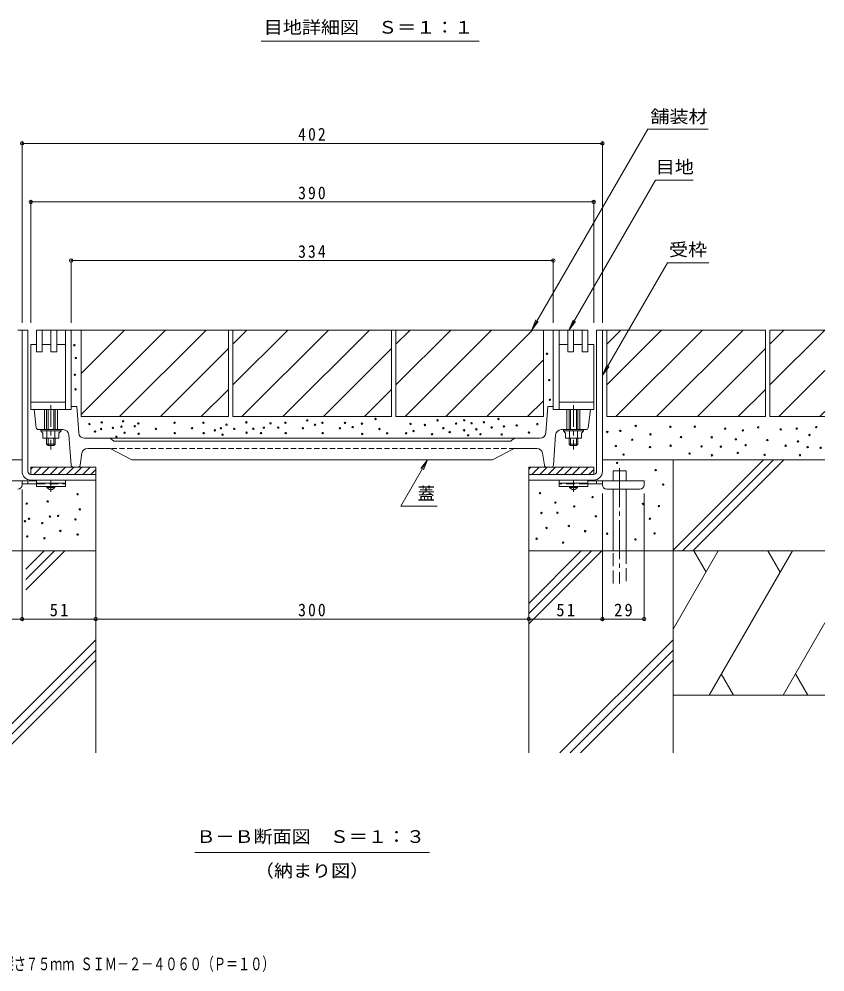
# Model space of a CAD drawing. Units: millimetres at full size, sheet at 1:3. Extents: x -1121 to 1153, y -824 to 816.
# Drawn here: x 497 to 1055, y -810 to -150 of the extents above; entities that cross this region are included whole.
import ezdxf
from ezdxf.enums import TextEntityAlignment as Align

# ---------------------------------------------------------------- set-up
doc = ezdxf.new("R2010")
doc.units = ezdxf.units.MM
doc.header["$LTSCALE"] = 3
doc.header["$PDMODE"] = 32
doc.header["$PDSIZE"] = 2.4
for name, pattern in [('CHAIN1', [8, 5, -1, 1, -1]), ('CHAIN2', [12, 9, -1, 1, -1]), ('DASHED1', [1.8, 1.2, -0.6]), ('DASHED2', [3, 2, -1]), ('DASHED3', [4, 3, -1])]:
    doc.linetypes.add(name, pattern=pattern)
for name, color, linetype, lineweight in [('1-5_1-5ﾚｲﾔ', 2, 'Continuous', 9), ('4-1', 2, 'Continuous', 9), ('4-2', 3, 'Continuous', 9), ('4-4', 7, 'Continuous', 9), ('4-5', 7, 'Continuous', 9), ('4-6', 6, 'Continuous', 5), ('4-9', 3, 'Continuous', 9), ('4-E', 7, 'Continuous', 9), ('F-5_F-5ﾚｲﾔ', 2, 'Continuous', 9)]:
    doc.layers.add(name, color=color, linetype=linetype, lineweight=lineweight)
doc.styles.add('ＭＳ ゴシック', font='')
doc.styles.get('ＭＳ ゴシック').set_extended_font_data('MS Gothic')

msp = doc.modelspace()

# ---------------------------------------------------------------- linework, layer by layer
at = {"layer": '1-5_1-5ﾚｲﾔ', "color": 7}
msp.add_line((815.615, -165.32), (664.681, -165.32), dxfattribs=at)
at = {"layer": '4-1'}
for p, q in [((499.072, -365.465), (503.072, -365.465)), ((499.072, -463.465), (499.072, -365.465)), ((503.072, -463.465), (503.072, -365.465)), ((901.071, -365.465), (897.072, -365.465)), ((897.072, -463.465), (897.072, -365.465)), ((901.071, -463.465), (901.071, -365.465)), ((505.072, -460.465), (505.072, -465.465)), ((550.072, -460.465), (505.072, -460.465)), ((506.539, -460.465), (505.072, -461.932)), ((512.196, -460.465), (507.196, -465.465)), ((517.853, -460.465), (512.853, -465.465)), ((523.509, -460.465), (518.509, -465.465)), ((529.166, -460.465), (524.166, -465.465)), ((534.823, -460.465), (529.823, -465.465)), ((540.48, -460.465), (535.48, -465.465)), ((546.137, -460.465), (541.137, -465.465)), ((550.072, -460.465), (550.072, -469.465)), ((850.072, -460.465), (895.072, -460.465)), ((850.072, -460.465), (850.072, -469.465)), ((851.539, -460.465), (850.072, -461.932)), ((857.196, -460.465), (852.196, -465.465)), ((862.852, -460.465), (857.852, -465.465)), ((868.509, -460.465), (863.509, -465.465)), ((874.166, -460.465), (869.166, -465.465)), ((879.823, -460.465), (874.823, -465.465)), ((885.48, -460.465), (880.48, -465.465)), ((891.137, -460.465), (886.137, -465.465)), ((895.072, -460.465), (895.072, -465.465)), ((505.072, -465.465), (550.072, -465.465)), ((550.072, -462.187), (546.794, -465.465)), ((895.072, -465.465), (850.072, -465.465)), ((895.072, -462.187), (891.794, -465.465)), ((505.072, -469.465), (550.072, -469.465)), ((895.102, -469.465), (850.072, -469.465))]:
    msp.add_line(p, q, dxfattribs=at)
for centre, radius, start, end in [((505.072, -463.465), 6, 180, 270), ((505.072, -463.465), 2, 180, 270), ((895.072, -463.465), 2, 270, 0), ((895.072, -463.465), 6, 270, 0)]:
    msp.add_arc(centre, radius, start, end, dxfattribs=at)
at = {"layer": '4-2'}
for p, q in [((509.072, -380.465), (509.072, -365.465)), ((509.072, -365.465), (891.072, -365.465)), ((513.072, -380.465), (513.072, -365.465)), ((519.072, -380.465), (519.072, -365.465)), ((523.072, -380.465), (523.072, -365.465)), ((529.072, -420.465), (529.072, -365.465)), ((533.072, -420.465), (533.072, -365.465)), ((867.072, -420.465), (867.072, -365.465)), ((871.072, -420.465), (871.072, -365.465)), ((877.071, -380.465), (877.071, -365.465)), ((881.071, -380.465), (881.071, -365.465)), ((887.072, -380.465), (887.072, -365.465)), ((891.072, -380.465), (891.072, -365.465)), ((505.072, -375.465), (505.072, -415.465)), ((509.072, -375.465), (505.072, -375.465)), ((519.072, -375.465), (513.072, -375.465)), ((529.072, -375.465), (523.072, -375.465)), ((871.072, -375.465), (877.071, -375.465)), ((881.071, -375.465), (887.072, -375.465)), ((891.072, -375.465), (895.072, -375.465)), ((895.072, -375.465), (895.072, -415.465)), ((513.072, -380.465), (509.072, -380.465)), ((523.072, -380.465), (519.072, -380.465)), ((877.071, -380.465), (881.071, -380.465)), ((887.072, -380.465), (891.072, -380.465)), ((529.072, -415.465), (505.072, -415.465)), ((871.072, -415.465), (895.072, -415.465)), ((508.907, -433.151), (507.322, -420.465)), ((514.571, -420.465), (514.571, -434.465)), ((516.072, -420.465), (516.072, -434.465)), ((517.072, -434.465), (517.072, -420.465)), ((521.071, -434.465), (521.071, -420.465)), ((522.072, -420.465), (522.072, -434.465)), ((523.571, -420.465), (523.571, -434.465)), ((536.941, -418.464), (533.072, -418.464)), ((538.314, -436.764), (536.941, -418.464)), ((861.83, -436.764), (863.202, -418.464)), ((867.072, -418.464), (863.202, -418.464)), ((876.572, -420.465), (876.572, -434.465)), ((878.072, -420.465), (878.072, -434.465)), ((879.072, -434.465), (879.072, -420.465)), ((883.072, -434.465), (883.072, -420.465)), ((884.072, -420.465), (884.072, -434.465)), ((885.572, -420.465), (885.572, -434.465)), ((891.236, -433.151), (892.822, -420.465)), ((510.396, -434.465), (527.49, -434.465)), ((512.071, -434.465), (512.071, -435.265)), ((526.072, -435.265), (512.071, -435.265)), ((512.071, -435.265), (513.546, -436.865)), ((516.309, -435.265), (516.309, -440.465)), ((521.834, -435.265), (521.834, -440.465)), ((526.072, -435.265), (524.597, -436.865)), ((526.072, -434.465), (526.072, -435.265)), ((889.747, -434.465), (872.653, -434.465)), ((874.072, -434.465), (874.072, -435.265)), ((874.072, -435.265), (888.072, -435.265)), ((874.072, -435.265), (875.547, -436.865)), ((878.309, -435.265), (878.309, -440.465)), ((883.834, -435.265), (883.834, -440.465)), ((888.072, -435.265), (886.597, -436.865)), ((888.072, -434.465), (888.072, -435.265)), ((513.546, -436.865), (513.546, -440.465)), ((516.072, -440.465), (516.072, -444.465)), ((517.072, -445.465), (517.072, -440.465)), ((521.071, -440.465), (521.071, -445.465)), ((522.072, -440.465), (522.072, -444.465)), ((532.972, -459.071), (531.48, -438.18)), ((857.841, -440.465), (542.302, -440.465)), ((562.298, -442.245), (560.345, -440.684)), ((837.846, -442.245), (839.798, -440.684)), ((867.171, -459.071), (868.663, -438.18)), ((878.072, -440.465), (878.072, -444.465)), ((879.072, -440.465), (879.072, -445.465)), ((883.072, -445.465), (883.072, -440.465)), ((884.072, -440.465), (884.072, -444.465)), ((886.597, -436.865), (886.597, -440.465)), ((522.072, -444.465), (516.072, -444.465)), ((517.072, -445.465), (516.072, -444.465)), ((521.071, -445.465), (517.072, -445.465)), ((522.072, -444.465), (521.071, -445.465)), ((544.503, -447.465), (560.072, -447.465)), ((560.072, -447.465), (575.072, -455.465)), ((837.221, -442.465), (562.922, -442.465)), ((840.072, -447.465), (825.072, -455.465)), ((840.072, -447.465), (855.64, -447.465)), ((878.072, -444.465), (884.072, -444.465)), ((878.072, -444.465), (879.072, -445.465)), ((879.072, -445.465), (883.072, -445.465)), ((883.072, -445.465), (884.072, -444.465)), ((540.55, -450.856), (539.267, -459.193)), ((825.072, -455.465), (575.072, -455.465)), ((859.593, -450.856), (860.876, -459.193)), ((537.785, -460.465), (534.468, -460.465)), ((862.358, -460.464), (865.675, -460.464))]:
    msp.add_line(p, q, dxfattribs=at)
at = {"layer": '4-2', "linetype": 'CHAIN1'}
for p, q in [((519.071, -417.465), (519.071, -448.258)), ((881.072, -417.465), (881.072, -448.258))]:
    msp.add_line(p, q, dxfattribs=at)
at = {"layer": '4-2', "linetype": 'DASHED1'}
msp.add_line((840.072, -447.465), (560.072, -447.465), dxfattribs=at)
at = {"layer": '4-2'}
for points in [[(533.072, -420.465), (505.072, -420.465), (505.072, -415.465)], [(867.072, -420.465), (895.072, -420.465), (895.072, -415.465)], [(524.597, -436.865), (524.597, -440.465), (513.546, -440.465)], [(875.547, -436.865), (875.547, -440.465), (886.597, -440.465)]]:
    msp.add_lwpolyline(points, dxfattribs=at)
for centre, radius, start, end in [((510.396, -432.965), 1.5, 187.12668, 270), ((527.49, -438.465), 4, 4.08583, 90), ((872.653, -438.465), 4, 90, 175.91417), ((889.747, -432.965), 1.5, 270, 352.87332), ((542.302, -436.465), 4, 184.28883, 270), ((559.721, -441.464), 1, 51.33894, 90), ((562.922, -441.464), 1, 231.33894, 270), ((837.221, -441.464), 1, 270, 308.66106), ((840.422, -441.464), 1, 90, 128.66106), ((857.841, -436.465), 4, 270, 355.71117), ((544.503, -451.465), 4, 90, 171.254), ((855.64, -451.465), 4, 8.746, 90), ((534.468, -458.964), 1.5, 184.0858, 270), ((537.785, -458.964), 1.5, 270, 351.25363), ((862.358, -458.964), 1.5, 188.74637, 270), ((865.675, -458.964), 1.5, 270, 355.9142)]:
    msp.add_arc(centre, radius, start, end, dxfattribs=at)
at = {"layer": '4-4'}
for p, q in [((499.072, -235.206), (499.072, -360.465)), ((499.072, -236.106), (901.071, -236.106)), ((901.071, -235.206), (901.071, -360.465)), ((505.072, -275.842), (505.072, -360.465)), ((895.072, -276.742), (505.072, -276.742)), ((895.072, -275.842), (895.072, -360.465)), ((533.072, -316.425), (533.072, -360.465)), ((867.072, -316.425), (867.072, -360.465)), ((533.072, -317.325), (867.072, -317.325)), ((499.072, -566.613), (499.072, -475.964)), ((901.071, -566.613), (901.071, -478.764)), ((930.071, -566.613), (930.071, -478.764)), ((470.072, -565.713), (499.072, -565.713)), ((499.072, -565.713), (550.072, -565.713)), ((550.072, -565.713), (850.071, -565.713)), ((850.071, -565.713), (901.071, -565.713)), ((901.071, -565.713), (930.071, -565.713))]:
    msp.add_line(p, q, dxfattribs=at)
for p in [(499.072, -236.106), (901.071, -236.106), (505.072, -276.742), (895.072, -276.742), (533.072, -317.325), (867.072, -317.325), (499.072, -565.713), (550.072, -565.713), (850.071, -565.713), (901.071, -565.713), (930.071, -565.713)]:
    msp.add_point(p, dxfattribs=at)
at = {"layer": '4-5'}
for p, q in [((932.475, -226.26), (852.137, -365.41)), ((974.399, -226.26), (932.475, -226.26)), ((963.901, -261.545), (937.9, -261.545)), ((974.897, -318.792), (946.299, -318.792)), ((852.137, -365.41), (855.007, -358.481)), ((852.137, -365.41), (856.703, -359.46)), ((877.901, -365.466), (882.466, -359.516)), ((901.274, -396.779), (905.839, -390.829)), ((779.919, -455.465), (761.37, -487.592)), ((779.919, -455.465), (775.353, -461.415)), ((779.919, -455.465), (777.049, -462.394)), ((761.37, -487.592), (786.712, -487.592)), ((618.765, -727.423), (781.378, -727.423))]:
    msp.add_line(p, q, dxfattribs=at)
for points in [[(937.9, -261.545), (877.901, -365.466), (880.771, -358.537)], [(946.299, -318.792), (901.274, -396.779), (904.144, -389.85)]]:
    msp.add_lwpolyline(points, dxfattribs=at)
at = {"layer": '4-6'}
for p, q in [((499.072, -455.465), (344.871, -455.465)), ((901.071, -455.465), (1055.272, -455.465)), ((950.071, -518.465), (950.071, -455.465)), ((950.071, -518.027), (1012.634, -455.465)), ((956.705, -518.465), (1019.705, -455.465)), ((963.776, -518.465), (1026.776, -455.465)), ((908.53, -462.964), (917.53, -462.964)), ((908.53, -469.964), (908.53, -462.964)), ((917.53, -469.964), (917.53, -462.964)), ((550.072, -469.465), (550.072, -658.465)), ((850.071, -469.465), (850.071, -658.465)), ((908.53, -518.465), (908.53, -475.764)), ((917.53, -518.465), (917.53, -475.764)), ((501.624, -531.274), (514.434, -518.465)), ((501.624, -538.345), (521.505, -518.465)), ((501.624, -545.416), (528.576, -518.465)), ((850.071, -554.845), (886.452, -518.465)), ((850.071, -561.916), (893.523, -518.465)), ((850.071, -568.987), (900.594, -518.465)), ((981.403, -518.465), (950.071, -572.732)), ((950.071, -518.465), (950.071, -658.465)), ((964.356, -518.465), (972.879, -533.228)), ((1032.705, -518.465), (974.97, -618.465)), ((1015.658, -518.465), (1024.181, -533.228)), ((1055.272, -568.236), (1026.272, -618.465)), ((471.714, -658.465), (550.072, -580.107)), ((871.714, -658.465), (950.071, -580.107)), ((478.785, -658.465), (550.072, -587.178)), ((878.785, -658.465), (950.071, -587.178)), ((485.856, -658.465), (550.072, -594.249)), ((885.856, -658.465), (950.071, -594.249)), ((983.494, -603.701), (992.017, -618.465)), ((1034.796, -603.701), (1043.32, -618.465)), ((950.071, -618.465), (1055.272, -618.465))]:
    msp.add_line(p, q, dxfattribs=at)
at = {"layer": '4-6', "linetype": 'CHAIN2'}
msp.add_line((913.03, -461.272), (913.03, -541.131), dxfattribs=at)
at = {"layer": '4-6', "linetype": 'DASHED3'}
for p, q in [((908.53, -541.131), (908.53, -518.465)), ((917.53, -518.465), (917.53, -541.131))]:
    msp.add_line(p, q, dxfattribs=at)
at = {"layer": '4-6'}
for points in [[(550.072, -518.465), (450.072, -518.465), (344.871, -518.465)], [(850.071, -518.465), (950.071, -518.465), (1055.272, -518.465)]]:
    msp.add_lwpolyline(points, dxfattribs=at)
at = {"layer": '4-9', "color": 4}
for p, q in [((470.072, -469.964), (509.072, -469.964)), ((499.067, -471.964), (509.072, -471.964)), ((499.072, -472.764), (499.072, -469.964)), ((503.072, -471.964), (503.072, -469.964)), ((930.071, -469.964), (891.071, -469.964)), ((901.076, -471.964), (891.071, -471.964)), ((897.071, -471.964), (897.071, -469.964)), ((901.071, -472.764), (901.071, -469.964)), ((930.071, -472.764), (930.071, -469.964)), ((904.071, -475.764), (927.071, -475.764))]:
    msp.add_line(p, q, dxfattribs=at)
at = {"layer": '4-9'}
for p, q in [((509.072, -469.465), (529.072, -469.465)), ((509.072, -469.465), (509.072, -473.965)), ((509.072, -471.465), (529.072, -471.465)), ((509.072, -473.965), (529.072, -473.965)), ((529.072, -469.465), (529.072, -473.965)), ((871.071, -469.465), (871.071, -473.965)), ((891.071, -469.465), (871.071, -469.465)), ((891.071, -471.465), (871.071, -471.465)), ((891.071, -473.965), (871.071, -473.965)), ((891.071, -469.465), (891.071, -473.965))]:
    msp.add_line(p, q, dxfattribs=at)
at = {"layer": '4-9', "linetype": 'DASHED2'}
for p, q in [((509.072, -471.965), (529.072, -471.965)), ((891.071, -471.965), (871.071, -471.965))]:
    msp.add_line(p, q, dxfattribs=at)
at = {"layer": '4-9', "color": 2}
for p, q in [((516.322, -474.464), (516.322, -473.965)), ((518.072, -475.964), (516.322, -474.464)), ((521.822, -474.464), (516.322, -474.464)), ((521.822, -474.464), (520.072, -475.964)), ((521.822, -474.464), (521.822, -473.965)), ((878.321, -474.464), (878.321, -473.965)), ((878.321, -474.464), (880.071, -475.964)), ((878.321, -474.464), (883.821, -474.464)), ((882.071, -475.964), (883.821, -474.464)), ((883.821, -474.464), (883.821, -473.965)), ((520.072, -475.964), (518.072, -475.964)), ((880.071, -475.964), (882.071, -475.964))]:
    msp.add_line(p, q, dxfattribs=at)
at = {"layer": '4-9', "color": 4, "linetype": 'CHAIN1'}
for p, q in [((519.072, -477.512), (519.072, -469.465)), ((881.071, -477.512), (881.071, -469.465))]:
    msp.add_line(p, q, dxfattribs=at)
at = {"layer": '4-9', "color": 4}
for centre, start, end in [((496.072, -472.764), 270, 0), ((904.071, -472.764), 180, 270), ((927.071, -472.764), 270, 0)]:
    msp.add_arc(centre, 3, start, end, dxfattribs=at)
at = {"layer": '4-E', "color": 2}
for p, q in [((496.071, -365.465), (499.072, -365.465)), ((539.941, -423.904), (598.38, -365.465)), ((539.941, -395.619), (570.096, -365.465)), ((539.941, -365.465), (539.941, -425.465)), ((539.941, -365.465), (567.072, -365.465)), ((539.941, -365.465), (642.072, -365.465)), ((566.664, -425.465), (626.664, -365.465)), ((642.072, -365.465), (642.072, -425.465)), ((645.072, -403.489), (683.096, -365.465)), ((645.072, -375.205), (654.812, -365.465)), ((645.072, -365.465), (755.072, -365.465)), ((645.072, -365.465), (645.072, -425.465)), ((651.38, -425.465), (711.38, -365.465)), ((679.664, -425.465), (739.664, -365.465)), ((755.072, -365.465), (755.072, -425.465)), ((758.072, -365.465), (758.072, -425.465)), ((758.072, -403.489), (796.096, -365.465)), ((758.072, -375.205), (767.812, -365.465)), ((758.072, -365.465), (860.202, -365.465)), ((764.38, -425.465), (824.38, -365.465)), ((792.664, -425.465), (852.664, -365.465)), ((860.202, -365.465), (860.202, -425.465)), ((901.071, -365.465), (1014.072, -365.465)), ((904.072, -375.205), (913.812, -365.465)), ((904.072, -403.489), (942.096, -365.465)), ((910.38, -425.465), (970.38, -365.465)), ((938.664, -425.465), (998.664, -365.465)), ((1014.072, -365.465), (1014.072, -425.465)), ((1017.072, -375.205), (1026.812, -365.465)), ((1017.072, -365.465), (1017.072, -425.465)), ((1017.072, -365.465), (1055.272, -365.465)), ((1017.072, -403.489), (1055.096, -365.465)), ((594.949, -425.465), (642.072, -378.342)), ((707.949, -425.465), (755.072, -378.342)), ((966.949, -425.465), (1014.072, -378.342)), ((820.949, -425.465), (860.202, -386.211)), ((1023.38, -425.465), (1055.272, -393.573)), ((623.233, -425.465), (642.072, -406.626)), ((736.233, -425.465), (755.072, -406.626)), ((995.233, -425.465), (1014.072, -406.626)), ((849.233, -425.465), (860.202, -414.496)), ((1051.664, -425.465), (1055.272, -421.858)), ((539.941, -425.465), (642.072, -425.465)), ((645.072, -425.465), (755.072, -425.465)), ((758.072, -425.465), (860.202, -425.465)), ((1017.072, -425.465), (1055.272, -425.465))]:
    msp.add_line(p, q, dxfattribs=at)
msp.add_lwpolyline([(904.072, -365.465), (904.072, -425.465), (1014.072, -425.465)], dxfattribs=at)
at = {"layer": '4-E'}
for centre in [(535.283, -376.017), (862.699, -381.902), (536.307, -384.887), (535.624, -396.488), (864.234, -400.155), (536.136, -406.552), (864.746, -413.803), (554.219, -429.497), (569.051, -428.681), (654.432, -429.432), (696.637, -428.141), (743.967, -427.109), (786.932, -428.026), (805.38, -427.962), (819.013, -429.371), (829.092, -427.109), (545.757, -430.644), (549.613, -435.809), (553.838, -434.055), (561.985, -433.261), (567.866, -432.397), (577.132, -432.092), (579.637, -430.179), (591.749, -433.932), (604.671, -429.726), (616.783, -433.479), (624.693, -429.726), (632.628, -434.995), (636.805, -433.479), (640.676, -431.037), (646.027, -433.971), (659.259, -433.916), (666.544, -433.185), (671.167, -430.12), (676.519, -433.055), (681.521, -429.726), (693.633, -433.479), (701.988, -431.076), (707.138, -429.726), (719.25, -433.479), (722.744, -429.793), (728.096, -432.728), (734.521, -430.315), (746.633, -434.068), (768.191, -430.521), (770.268, -435.442), (778.12, -431.254), (790.914, -433.472), (795.315, -436.15), (799.726, -430.244), (805.249, -434.939), (810.483, -430.053), (813.778, -434.257), (824.384, -432.962), (832.913, -432.279), (841.716, -431.544), (856.046, -430.691), (904.494, -436.106), (913.505, -435.334), (924.168, -431.94), (948.165, -432.509), (965.11, -432.395), (986.15, -433.76), (998.433, -435.011), (1009.009, -432.85), (1024.647, -434.329), (1035.792, -433.76), (1049.212, -432.736), (564.454, -439.391), (570.066, -436.673), (579.808, -437.344), (604.842, -436.891), (624.864, -436.891), (637.979, -437.93), (654.603, -436.597), (664.61, -436.85), (681.692, -436.891), (707.309, -436.891), (734.692, -437.48), (751.985, -437.003), (765.12, -437.003), (783.063, -437.66), (808.109, -438.368), (816.639, -437.685), (831.31, -437.856), (850.245, -436.491), (921.78, -441.493), (934.404, -437.74), (955.557, -439.674), (976.824, -439.788), (993.542, -441.152), (1015.378, -441.721), (1036.588, -442.631), (1044.549, -438.195), (910.407, -445.787), (934.063, -446.611), (948.392, -445.588), (969.773, -446.156), (983.079, -446.27), (1000.252, -445.246), (1028.059, -445.588), (1043.298, -446.611), (1052.283, -447.066), (915.769, -451.782), (961.489, -451.054), (977.022, -452.274), (994.886, -450.61), (1013.415, -451.941), (1037.936, -452.163), (911.275, -457.524), (937.987, -462.517), (943.23, -472.503), (537.512, -479.242), (857.851, -478.494), (894.299, -481.24), (502.312, -485.733), (516.791, -484.235), (868.586, -484.985), (881.567, -487.731), (929.25, -485.984), (940.234, -487.482), (518.327, -494.727), (524.031, -494.221), (539.047, -489.734), (858.85, -492.225), (869.967, -492.064), (896.546, -494.472), (501.064, -497.966), (503.847, -496.224), (513.047, -499.214), (536.014, -496.717), (877.845, -501.274), (933.993, -496.219), (502.599, -508.457), (525.566, -504.712), (537.549, -507.209), (862.423, -502.605), (889.162, -504.824), (904.363, -506.599), (937.205, -506.377), (514.582, -509.705), (855.543, -510.039), (873.851, -512.702), (924.002, -510.594)]:
    msp.add_circle(centre, 0.5, dxfattribs=at)

# ---------------------------------------------------------------- texts
at = {"layer": '1-5_1-5ﾚｲﾔ', "style": 'ＭＳ ゴシック', "width": 1.1}
msp.add_text('目地詳細図\u3000Ｓ＝１：１', height=8.798, dxfattribs=at).set_placement((666.491, -162.741), align=Align.BOTTOM_LEFT)
at = {"layer": '4-4', "color": 2, "char_height": 8.798, "attachment_point": 7, "style": 'ＭＳ ゴシック'}
for s, insert in [('\\T1.27;\\W0.9;402', (690.322, -234.306)), ('\\T1.27;\\W0.9;390', (690.322, -274.942)), ('\\T1.27;\\W0.9;334', (690.322, -315.525)), ('\\T1.27;\\W0.95;51', (518.197, -563.913)), ('\\T1.27;\\W0.9;300', (690.322, -563.913)), ('\\T1.27;\\W0.95;51', (869.196, -563.913)), ('\\T1.27;\\W0.95;29', (909.196, -563.913))]:
    msp.add_mtext(s, dxfattribs=dict(at, insert=insert))
at = {"layer": '4-5', "color": 2, "style": 'ＭＳ ゴシック', "width": 1.1}
for s, p in [('舗装材', (934.323, -224.584)), ('目地', (938.038, -259.537)), ('受枠', (947.302, -316.784)), ('Ｂ－Ｂ断面図\u3000Ｓ＝１：３', (619.834, -723.467)), ('（納まり図）', (660.322, -747.146))]:
    msp.add_text(s, height=8.798, dxfattribs=at).set_placement(p, align=Align.BOTTOM_LEFT)
at = {"layer": '4-5', "color": 2, "style": 'ＭＳ ゴシック'}
msp.add_text('蓋', height=8.798, dxfattribs=at).set_placement((773.025, -485.71), align=Align.BOTTOM_LEFT)
at = {"layer": 'F-5_F-5ﾚｲﾔ', "style": 'ＭＳ ゴシック', "width": 0.7}
msp.add_text('ステンレス目地付\u3000鋳鉄製蓋\u3000側溝用\u3000インターロッキングブロック用\u3000充填深さ７５ｍｍ ＳＩＭ－２－４０６０（Ｐ＝１０）', height=8.798, dxfattribs=at).set_placement((190.916, -811.723), align=Align.BOTTOM_LEFT)

doc.saveas('drawing.dxf')
